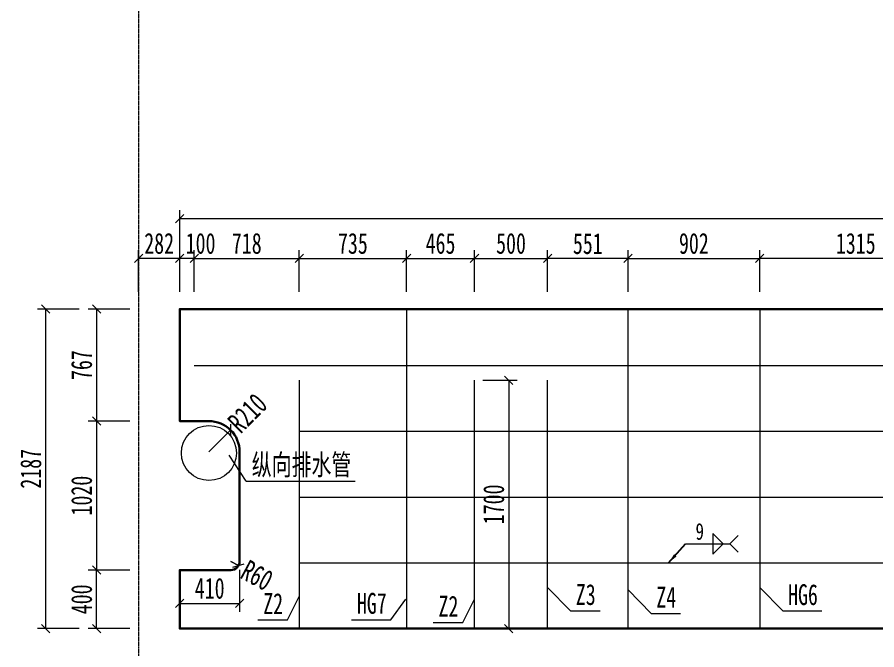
# Model space of a CAD drawing. Header units: millimetres. Extents: x -89049 to 410567, y -307459 to -100425.
# Drawn here: x 300930 to 306815, y -121714 to -117384 of the extents above; entities that cross this region are included whole.
import ezdxf
from ezdxf.enums import TextEntityAlignment as Align

# ---------------------------------------------------------------- set-up
doc = ezdxf.new("R2010")
doc.units = ezdxf.units.MM
doc.linetypes.add('CENTER2', pattern=[28.575, 19.05, -3.175, 3.175, -3.175])
doc.linetypes.add('DASHED', pattern=[0.75, 0.5, -0.25])
doc.layers.get('Defpoints').update_dxf_attribs({"color": 8})
for name, color, linetype, lineweight in [('Dim', 4, 'Continuous', 15), ('中心线', 2, 'CENTER2', 15), ('文字', 7, 'Continuous', 15), ('桥 构造粗实', 1, 'Continuous', 30), ('细实线', 4, 'Continuous', 15), ('虚线', 7, 'DASHED', 13)]:
    doc.layers.add(name, color=color, linetype=linetype, lineweight=lineweight)
doc.layers.add('Text', color=4, linetype='Continuous')
doc.styles.add('111', font='', dxfattribs={"width": 0.7})
doc.styles.add('BM_Dim', font='', dxfattribs={"width": 0.85})
doc.styles.add('SMEDI', font='', dxfattribs={"width": 0.75})
doc.styles.get("Standard").update_dxf_attribs({"font": ''})
doc.styles.get('111').set_extended_font_data('仿宋_GB2312')
doc.styles.get('BM_Dim').set_extended_font_data('仿宋_GB2312')
doc.styles.get('SMEDI').set_extended_font_data('仿宋_GB2312')
doc.styles.get('Standard').set_extended_font_data('仿宋_GB2312')
doc.dimstyles.new('200', dxfattribs={"dimscale": 0, "dimtxt": 2.5, "dimasz": 1, "dimexe": 1, "dimexo": 1, "dimgap": 0.6, "dimtad": 1, "dimdec": 0, "dimdsep": 46, "dimtxsty": '111', "dimblk": 'OBLIQUE', "dimcen": 0, "dimclrd": 4, "dimclre": 4, "dimclrt": 4, "dimadec": 1, "dimazin": 2, "dimtfac": 1, "dimtdec": 0, "dimtix": 1, "dimtmove": 2, "dimatfit": 3, "dimfxl": 4, "dimfxlon": 1, "dimtolj": 1, "dimlwd": -1, "dimlwe": -1, "dimarcsym": 0})
doc.dimstyles.new('MSteel_1.0_1.0', dxfattribs={"dimtxt": 3, "dimasz": 1.2, "dimexe": 1, "dimexo": 1, "dimgap": 1, "dimtad": 3, "dimtoh": 1, "dimdec": 0, "dimzin": 0, "dimdsep": 46, "dimtxsty": 'Standard', "dimblk": 'ARCHTICK', "dimcen": 0.09, "dimclrd": 3, "dimclre": 3, "dimadec": 0, "dimazin": 0, "dimtfac": 1, "dimtdec": 4, "dimtofl": 0, "dimtmove": 0, "dimatfit": 3, "dimfxl": 1, "dimtolj": 1, "dimtzin": 0, "dimarcsym": 0})

# ---------------------------------------------------------------- blocks, each defined once
blk = doc.blocks.new('_Oblique')
at = {"color": 0, "linetype": 'ByBlock', "lineweight": -2}
blk.add_line((-0.5, -0.5), (0.5, 0.5), dxfattribs=at)
blk = doc.blocks.new('*D594')
at = {"layer": 'Defpoints', "color": 0, "transparency": 16777216}
for p in [(302042.7, -119035.6), (302042.7, -119830.8), (302142.5, -119830.8)]:
    blk.add_point(p, dxfattribs=at)
at = {"layer": '细实线', "color": 4, "transparency": 16777216}
for p, q in [((302042.7, -119264.2), (302042.7, -118978.4)), ((302142.5, -119264.2), (302142.5, -118978.4)), ((302142.5, -119035.6), (302042.7, -119035.6))]:
    blk.add_line(p, q, dxfattribs=at)
at = {"layer": '细实线', "color": 4, "transparency": 16777216, "xscale": 57.14285714285715, "yscale": 57.14285714285715, "zscale": 57.14285714285715, "rotation": 180}
blk.add_blockref('_Oblique', (302042.7, -119035.6), dxfattribs=at)
at = {"layer": '细实线', "color": 4, "transparency": 16777216, "xscale": 57.14285714285715, "yscale": 57.14285714285715, "zscale": 57.14285714285715}
blk.add_blockref('_Oblique', (302142.5, -119035.6), dxfattribs=at)
at = {"layer": '细实线', "color": 4, "transparency": 16777216, "insert": (302185.3, -118933.3), "char_height": 142.86, "attachment_point": 5, "style": '111'}
blk.add_mtext('\\A1;100', dxfattribs=at)
blk = doc.blocks.new('*D595')
at = {"layer": 'Defpoints', "color": 0, "transparency": 16777216}
for p in [(302860.7, -119035.6), (302860.7, -119818.5), (302142.5, -119830.8)]:
    blk.add_point(p, dxfattribs=at)
at = {"layer": '细实线', "color": 4, "transparency": 16777216}
for p, q in [((302142.5, -119264.2), (302142.5, -118978.4)), ((302860.7, -119264.2), (302860.7, -118978.4)), ((302142.5, -119035.6), (302860.7, -119035.6))]:
    blk.add_line(p, q, dxfattribs=at)
at = {"layer": '细实线', "color": 4, "transparency": 16777216, "xscale": 57.14285714285715, "yscale": 57.14285714285715, "zscale": 57.14285714285715, "rotation": 180}
blk.add_blockref('_Oblique', (302142.5, -119035.6), dxfattribs=at)
at = {"layer": '细实线', "color": 4, "transparency": 16777216, "xscale": 57.14285714285715, "yscale": 57.14285714285715, "zscale": 57.14285714285715}
blk.add_blockref('_Oblique', (302860.7, -119035.6), dxfattribs=at)
at = {"layer": '细实线', "color": 4, "transparency": 16777216, "insert": (302501.6, -118933.3), "char_height": 142.86, "attachment_point": 5, "style": '111'}
blk.add_mtext('\\A1;718', dxfattribs=at)
blk = doc.blocks.new('*D596')
at = {"layer": 'Defpoints', "color": 0, "transparency": 16777216}
for p in [(320460.7, -118762.9), (320460.7, -119286.4), (302042.7, -119384.8)]:
    blk.add_point(p, dxfattribs=at)
at = {"layer": '细实线', "color": 4, "transparency": 16777216}
for p, q in [((302042.7, -118991.5), (302042.7, -118705.7)), ((320460.7, -118991.5), (320460.7, -118705.7)), ((302042.7, -118762.9), (320460.7, -118762.9))]:
    blk.add_line(p, q, dxfattribs=at)
at = {"layer": '细实线', "color": 4, "transparency": 16777216, "xscale": 57.14285714285715, "yscale": 57.14285714285715, "zscale": 57.14285714285715, "rotation": 180}
blk.add_blockref('_Oblique', (302042.7, -118762.9), dxfattribs=at)
at = {"layer": '细实线', "color": 4, "transparency": 16777216, "xscale": 57.14285714285715, "yscale": 57.14285714285715, "zscale": 57.14285714285715}
blk.add_blockref('_Oblique', (320460.7, -118762.9), dxfattribs=at)
at = {"layer": '细实线', "color": 4, "transparency": 16777216, "insert": (311251.7, -118660.6), "char_height": 142.86, "attachment_point": 5, "style": '111'}
blk.add_mtext('\\A1;18418', dxfattribs=at)
blk = doc.blocks.new('*D597')
at = {"layer": 'Defpoints', "color": 0, "transparency": 16777216}
for p in [(301760.7, -119035.6), (301760.7, -119830.8), (302042.7, -119830.8)]:
    blk.add_point(p, dxfattribs=at)
at = {"layer": '细实线', "color": 4, "transparency": 16777216}
for p, q in [((301760.7, -119264.2), (301760.7, -118978.4)), ((302042.7, -119264.2), (302042.7, -118978.4)), ((302042.7, -119035.6), (301760.7, -119035.6))]:
    blk.add_line(p, q, dxfattribs=at)
at = {"layer": '细实线', "color": 4, "transparency": 16777216, "xscale": 57.14285714285715, "yscale": 57.14285714285715, "zscale": 57.14285714285715, "rotation": 180}
blk.add_blockref('_Oblique', (301760.7, -119035.6), dxfattribs=at)
at = {"layer": '细实线', "color": 4, "transparency": 16777216, "xscale": 57.14285714285715, "yscale": 57.14285714285715, "zscale": 57.14285714285715}
blk.add_blockref('_Oblique', (302042.7, -119035.6), dxfattribs=at)
at = {"layer": '细实线', "color": 4, "transparency": 16777216, "insert": (301901.7, -118933.3), "char_height": 142.86, "attachment_point": 5, "style": '111'}
blk.add_mtext('\\A1;282', dxfattribs=at)
blk = doc.blocks.new('*D598')
at = {"layer": 'Defpoints', "color": 0, "transparency": 16777216}
for p in [(303595.7, -119035.6), (303595.7, -119791.5), (302860.7, -119830.8)]:
    blk.add_point(p, dxfattribs=at)
at = {"layer": '细实线', "color": 4, "transparency": 16777216}
for p, q in [((302860.7, -119264.2), (302860.7, -118978.4)), ((303595.7, -119264.2), (303595.7, -118978.4)), ((302860.7, -119035.6), (303595.7, -119035.6))]:
    blk.add_line(p, q, dxfattribs=at)
at = {"layer": '细实线', "color": 4, "transparency": 16777216, "xscale": 57.14285714285715, "yscale": 57.14285714285715, "zscale": 57.14285714285715, "rotation": 180}
blk.add_blockref('_Oblique', (302860.7, -119035.6), dxfattribs=at)
at = {"layer": '细实线', "color": 4, "transparency": 16777216, "xscale": 57.14285714285715, "yscale": 57.14285714285715, "zscale": 57.14285714285715}
blk.add_blockref('_Oblique', (303595.7, -119035.6), dxfattribs=at)
at = {"layer": '细实线', "color": 4, "transparency": 16777216, "insert": (303228.2, -118933.3), "char_height": 142.86, "attachment_point": 5, "style": '111'}
blk.add_mtext('\\A1;735', dxfattribs=at)
blk = doc.blocks.new('*D599')
at = {"layer": 'Defpoints', "color": 0, "transparency": 16777216}
for p in [(304060.7, -119035.6), (304060.7, -119410.4), (303595.7, -119830.8)]:
    blk.add_point(p, dxfattribs=at)
at = {"layer": '细实线', "color": 4, "transparency": 16777216}
for p, q in [((303595.7, -119264.2), (303595.7, -118978.4)), ((304060.7, -119264.2), (304060.7, -118978.4)), ((303595.7, -119035.6), (304060.7, -119035.6))]:
    blk.add_line(p, q, dxfattribs=at)
at = {"layer": '细实线', "color": 4, "transparency": 16777216, "xscale": 57.14285714285715, "yscale": 57.14285714285715, "zscale": 57.14285714285715, "rotation": 180}
blk.add_blockref('_Oblique', (303595.7, -119035.6), dxfattribs=at)
at = {"layer": '细实线', "color": 4, "transparency": 16777216, "xscale": 57.14285714285715, "yscale": 57.14285714285715, "zscale": 57.14285714285715}
blk.add_blockref('_Oblique', (304060.7, -119035.6), dxfattribs=at)
at = {"layer": '细实线', "color": 4, "transparency": 16777216, "insert": (303828.2, -118933.3), "char_height": 142.86, "attachment_point": 5, "style": '111'}
blk.add_mtext('\\A1;465', dxfattribs=at)
blk = doc.blocks.new('*D600')
at = {"layer": 'Defpoints', "color": 0, "transparency": 16777216}
for p in [(304560.7, -119035.6), (304560.7, -119383.5), (304060.7, -119410.4)]:
    blk.add_point(p, dxfattribs=at)
at = {"layer": '细实线', "color": 4, "transparency": 16777216}
for p, q in [((304060.7, -119264.2), (304060.7, -118978.4)), ((304560.7, -119264.2), (304560.7, -118978.4)), ((304060.7, -119035.6), (304560.7, -119035.6))]:
    blk.add_line(p, q, dxfattribs=at)
at = {"layer": '细实线', "color": 4, "transparency": 16777216, "xscale": 57.14285714285715, "yscale": 57.14285714285715, "zscale": 57.14285714285715, "rotation": 180}
blk.add_blockref('_Oblique', (304060.7, -119035.6), dxfattribs=at)
at = {"layer": '细实线', "color": 4, "transparency": 16777216, "xscale": 57.14285714285715, "yscale": 57.14285714285715, "zscale": 57.14285714285715}
blk.add_blockref('_Oblique', (304560.7, -119035.6), dxfattribs=at)
at = {"layer": '细实线', "color": 4, "transparency": 16777216, "insert": (304310.7, -118933.3), "char_height": 142.86, "attachment_point": 5, "style": '111'}
blk.add_mtext('\\A1;500', dxfattribs=at)
blk = doc.blocks.new('*D601')
at = {"layer": 'Defpoints', "color": 0, "transparency": 16777216}
for p in [(306013.5, -119035.6), (305111.6, -119383.5), (306013.5, -119429.3)]:
    blk.add_point(p, dxfattribs=at)
at = {"layer": '细实线', "color": 4, "transparency": 16777216}
for p, q in [((305111.6, -119264.2), (305111.6, -118978.4)), ((306013.5, -119264.2), (306013.5, -118978.4)), ((305111.6, -119035.6), (306013.5, -119035.6))]:
    blk.add_line(p, q, dxfattribs=at)
at = {"layer": '细实线', "color": 4, "transparency": 16777216, "xscale": 57.14285714285715, "yscale": 57.14285714285715, "zscale": 57.14285714285715, "rotation": 180}
blk.add_blockref('_Oblique', (305111.6, -119035.6), dxfattribs=at)
at = {"layer": '细实线', "color": 4, "transparency": 16777216, "xscale": 57.14285714285715, "yscale": 57.14285714285715, "zscale": 57.14285714285715}
blk.add_blockref('_Oblique', (306013.5, -119035.6), dxfattribs=at)
at = {"layer": '细实线', "color": 4, "transparency": 16777216, "insert": (305562.6, -118933.3), "char_height": 142.86, "attachment_point": 5, "style": '111'}
blk.add_mtext('\\A1;902', dxfattribs=at)
blk = doc.blocks.new('_ArchTick')
at = {"color": 0, "linetype": 'ByBlock', "const_width": 0.15}
blk.add_lwpolyline([(-0.5, -0.5), (0.5, 0.5)], dxfattribs=at)
blk = doc.blocks.new('角焊缝2')
at = {"layer": 'Dim'}
blk.add_line((-3138.01, 370.22), (-3132.7, 370.22), dxfattribs=at)
blk.add_lwpolyline([(-3134.75, 371.45), (-3134.75, 368.99), (-3133.52, 370.22)], close=True, dxfattribs=at)
blk.add_lwpolyline([(-3131.7, 369.22), (-3132.7, 370.22), (-3131.7, 371.22)], dxfattribs=at)
blk = doc.blocks.new('*D1947')
at = {"layer": 'Defpoints', "color": 0, "transparency": 16777216}
for p in [(306013.5, -119035.6), (306013.5, -119429.3), (307328.5, -119552.5)]:
    blk.add_point(p, dxfattribs=at)
at = {"layer": '细实线', "color": 4, "transparency": 16777216}
for p, q in [((306013.5, -119264.2), (306013.5, -118978.4)), ((307328.5, -119264.2), (307328.5, -118978.4)), ((307328.5, -119035.6), (306013.5, -119035.6))]:
    blk.add_line(p, q, dxfattribs=at)
at = {"layer": '细实线', "color": 4, "transparency": 16777216, "xscale": 57.14285714285715, "yscale": 57.14285714285715, "zscale": 57.14285714285715, "rotation": 180}
blk.add_blockref('_Oblique', (306013.5, -119035.6), dxfattribs=at)
at = {"layer": '细实线', "color": 4, "transparency": 16777216, "xscale": 57.14285714285715, "yscale": 57.14285714285715, "zscale": 57.14285714285715}
blk.add_blockref('_Oblique', (307328.5, -119035.6), dxfattribs=at)
at = {"layer": '细实线', "color": 4, "transparency": 16777216, "insert": (306671, -118933.3), "char_height": 142.86, "attachment_point": 5, "style": '111'}
blk.add_mtext('\\A1;1315', dxfattribs=at)
blk = doc.blocks.new('*D1948')
at = {"layer": 'Defpoints', "color": 0, "transparency": 16777216}
for p in [(304560.7, -119035.6), (304560.7, -119383.5), (305111.6, -119383.5)]:
    blk.add_point(p, dxfattribs=at)
at = {"layer": '细实线', "color": 4, "transparency": 16777216}
for p, q in [((304560.7, -119264.2), (304560.7, -118978.4)), ((305111.6, -119264.2), (305111.6, -118978.4)), ((305111.6, -119035.6), (304560.7, -119035.6))]:
    blk.add_line(p, q, dxfattribs=at)
at = {"layer": '细实线', "color": 4, "transparency": 16777216, "xscale": 57.14285714285715, "yscale": 57.14285714285715, "zscale": 57.14285714285715, "rotation": 180}
blk.add_blockref('_Oblique', (304560.7, -119035.6), dxfattribs=at)
at = {"layer": '细实线', "color": 4, "transparency": 16777216, "xscale": 57.14285714285715, "yscale": 57.14285714285715, "zscale": 57.14285714285715}
blk.add_blockref('_Oblique', (305111.6, -119035.6), dxfattribs=at)
at = {"layer": '细实线', "color": 4, "transparency": 16777216, "insert": (304836.2, -118934.9), "char_height": 142.86, "attachment_point": 5, "style": '111'}
blk.add_mtext('\\A1;551', dxfattribs=at)
blk = doc.blocks.new('*D3045')
at = {"layer": 'Defpoints', "color": 0, "transparency": 16777216}
for p in [(301473.4, -121168.8), (302042.7, -121168.8), (302042.7, -121568.8)]:
    blk.add_point(p, dxfattribs=at)
at = {"layer": '细实线', "color": 4, "transparency": 16777216}
for p, q in [((301702, -121168.8), (301416.3, -121168.8)), ((301473.4, -121568.8), (301473.4, -121168.8)), ((301702, -121568.8), (301416.3, -121568.8))]:
    blk.add_line(p, q, dxfattribs=at)
at = {"layer": '细实线', "color": 4, "transparency": 16777216, "xscale": 57.14285714285715, "yscale": 57.14285714285715, "zscale": 57.14285714285715}
for p, rotation in [((301473.4, -121168.8), 90), ((301473.4, -121568.8), 270)]:
    blk.add_blockref('_Oblique', p, dxfattribs=dict(at, rotation=rotation))
at = {"layer": '细实线', "color": 4, "transparency": 16777216, "insert": (301371.2, -121368.8), "char_height": 142.86, "attachment_point": 5, "rotation": 90, "style": '111'}
blk.add_mtext('\\A1;400', dxfattribs=at)
blk = doc.blocks.new('*D3046')
at = {"layer": 'Defpoints', "color": 0, "transparency": 16777216}
for p in [(302042.7, -120148.8), (301473.4, -121168.8), (302042.7, -121168.8)]:
    blk.add_point(p, dxfattribs=at)
at = {"layer": '细实线', "color": 4, "transparency": 16777216}
for p, q in [((301702, -120148.8), (301416.3, -120148.8)), ((301473.4, -120148.8), (301473.4, -121168.8)), ((301702, -121168.8), (301416.3, -121168.8))]:
    blk.add_line(p, q, dxfattribs=at)
at = {"layer": '细实线', "color": 4, "transparency": 16777216, "xscale": 57.14285714285715, "yscale": 57.14285714285715, "zscale": 57.14285714285715}
for p, rotation in [((301473.4, -120148.8), 90), ((301473.4, -121168.8), 270)]:
    blk.add_blockref('_Oblique', p, dxfattribs=dict(at, rotation=rotation))
at = {"layer": '细实线', "color": 4, "transparency": 16777216, "insert": (301371.2, -120658.8), "char_height": 142.86, "attachment_point": 5, "rotation": 90, "style": '111'}
blk.add_mtext('\\A1;1020', dxfattribs=at)
blk = doc.blocks.new('*D3047')
at = {"layer": 'Defpoints', "color": 0, "transparency": 16777216}
for p in [(302042.7, -119381.8), (301473.4, -120148.8), (302042.7, -120148.8)]:
    blk.add_point(p, dxfattribs=at)
at = {"layer": '细实线', "color": 4, "transparency": 16777216}
for p, q in [((301702, -119381.8), (301416.3, -119381.8)), ((301473.4, -119381.8), (301473.4, -120148.8)), ((301702, -120148.8), (301416.3, -120148.8))]:
    blk.add_line(p, q, dxfattribs=at)
at = {"layer": '细实线', "color": 4, "transparency": 16777216, "xscale": 57.14285714285715, "yscale": 57.14285714285715, "zscale": 57.14285714285715}
for p, rotation in [((301473.4, -119381.8), 90), ((301473.4, -120148.8), 270)]:
    blk.add_blockref('_Oblique', p, dxfattribs=dict(at, rotation=rotation))
at = {"layer": '细实线', "color": 4, "transparency": 16777216, "insert": (301371.2, -119765.3), "char_height": 142.86, "attachment_point": 5, "rotation": 90, "style": '111'}
blk.add_mtext('\\A1;767', dxfattribs=at)
blk = doc.blocks.new('*D3048')
at = {"layer": 'Defpoints', "color": 0, "transparency": 16777216}
for p in [(301125.8, -119381.8), (302042.7, -119381.8), (302042.7, -121568.8)]:
    blk.add_point(p, dxfattribs=at)
at = {"layer": '细实线', "color": 4, "transparency": 16777216}
for p, q in [((301354.4, -119381.8), (301068.7, -119381.8)), ((301125.8, -121568.8), (301125.8, -119381.8)), ((301354.4, -121568.8), (301068.7, -121568.8))]:
    blk.add_line(p, q, dxfattribs=at)
at = {"layer": '细实线', "color": 4, "transparency": 16777216, "xscale": 57.14285714285715, "yscale": 57.14285714285715, "zscale": 57.14285714285715}
for p, rotation in [((301125.8, -119381.8), 90), ((301125.8, -121568.8), 270)]:
    blk.add_blockref('_Oblique', p, dxfattribs=dict(at, rotation=rotation))
at = {"layer": '细实线', "color": 4, "transparency": 16777216, "insert": (301023.6, -120475.3), "char_height": 142.86, "attachment_point": 5, "rotation": 90, "style": '111'}
blk.add_mtext('\\A1;2187', dxfattribs=at)
blk = doc.blocks.new('*D3049')
at = {"layer": 'Defpoints', "color": 0, "transparency": 16777216}
for p in [(302452.7, -121004), (302042.7, -121168.8), (302452.7, -121396.5)]:
    blk.add_point(p, dxfattribs=at)
at = {"layer": '细实线', "color": 4, "transparency": 16777216}
for p, q in [((302452.7, -121167.9), (302452.7, -121453.6)), ((302042.7, -121225.9), (302042.7, -121453.6)), ((302042.7, -121396.5), (302452.7, -121396.5))]:
    blk.add_line(p, q, dxfattribs=at)
at = {"layer": '细实线', "color": 4, "transparency": 16777216, "xscale": 57.14285714285715, "yscale": 57.14285714285715, "zscale": 57.14285714285715, "rotation": 180}
blk.add_blockref('_Oblique', (302042.7, -121396.5), dxfattribs=at)
at = {"layer": '细实线', "color": 4, "transparency": 16777216, "xscale": 57.14285714285715, "yscale": 57.14285714285715, "zscale": 57.14285714285715}
blk.add_blockref('_Oblique', (302452.7, -121396.5), dxfattribs=at)
at = {"layer": '细实线', "color": 4, "transparency": 16777216, "insert": (302247.7, -121294.2), "char_height": 142.86, "attachment_point": 5, "style": '111'}
blk.add_mtext('\\A1;410', dxfattribs=at)
blk = doc.blocks.new('*D3050')
at = {"layer": 'Defpoints', "color": 0, "transparency": 16777216}
for p in [(302392.7, -121108.8), (302445.6, -121137.2)]:
    blk.add_point(p, dxfattribs=at)
at = {"layer": '细实线', "color": 4, "transparency": 16777216}
for p, q in [((302445.6, -121137.2), (302392.7, -121108.8)), ((302392.7, -121108.8), (302445.6, -121137.2))]:
    blk.add_line(p, q, dxfattribs=at)
at = {"layer": '细实线', "color": 4, "transparency": 16777216, "xscale": 57.14285714285715, "yscale": 57.14285714285715, "zscale": 57.14285714285715, "rotation": 331.7452844346424}
blk.add_blockref('_Oblique', (302445.6, -121137.2), dxfattribs=at)
at = {"layer": '细实线', "color": 4, "transparency": 16777216, "insert": (302571.6, -121204.9), "char_height": 142.86, "attachment_point": 5, "rotation": 331.74528, "style": '111'}
blk.add_mtext('\\A1;R60', dxfattribs=at)
blk = doc.blocks.new('*D3051')
at = {"layer": 'Defpoints', "color": 0, "transparency": 16777216}
for p in [(302391.1, -120210.1), (302242.7, -120358.8)]:
    blk.add_point(p, dxfattribs=at)
at = {"layer": '细实线', "color": 4, "transparency": 16777216}
for p in [(302242.7, -120358.8), (302391.1, -120210.1)]:
    blk.add_line(p, (302391.1, -120210.1), dxfattribs=at)
at = {"layer": '细实线', "color": 4, "transparency": 16777216, "xscale": 57.14285714285715, "yscale": 57.14285714285715, "zscale": 57.14285714285715, "rotation": 225.0641405742848}
blk.add_blockref('_Oblique', (302391.1, -120210.1), dxfattribs=at)
at = {"layer": '细实线', "color": 4, "transparency": 16777216, "insert": (302506.6, -120094.3), "char_height": 142.86, "attachment_point": 5, "rotation": 45.06414, "style": '111'}
blk.add_mtext('\\A1;R210', dxfattribs=at)
blk = doc.blocks.new('*D3073')
at = {"layer": 'Defpoints', "color": 0, "transparency": 16777216}
for p in [(304060.7, -119868.8), (304060.7, -121568.8), (304295, -121568.8)]:
    blk.add_point(p, dxfattribs=at)
at = {"layer": '细实线', "color": 4, "transparency": 16777216}
for p, q in [((304117.9, -119868.8), (304352.1, -119868.8)), ((304295, -119868.8), (304295, -121568.8)), ((304117.9, -121568.8), (304352.1, -121568.8))]:
    blk.add_line(p, q, dxfattribs=at)
at = {"layer": '细实线', "color": 4, "transparency": 16777216, "xscale": 57.14285714285715, "yscale": 57.14285714285715, "zscale": 57.14285714285715}
for p, rotation in [((304295, -119868.8), 90), ((304295, -121568.8), 270)]:
    blk.add_blockref('_Oblique', p, dxfattribs=dict(at, rotation=rotation))
at = {"layer": '细实线', "color": 4, "transparency": 16777216, "insert": (304192.8, -120718.8), "char_height": 142.86, "attachment_point": 5, "rotation": 90, "style": '111'}
blk.add_mtext('\\A1;1700', dxfattribs=at)

msp = doc.modelspace()

# ---------------------------------------------------------------- linework, layer by layer
at = {"layer": '中心线', "ltscale": 0.3}
msp.add_line((301760.7, -114537.6), (301760.7, -126844.4), dxfattribs=at)
at = {"layer": '桥 构造粗实'}
msp.add_lwpolyline([(320460.7, -119581.8), (319813.2, -119955.7, 0.57735), (319813.2, -120994.9), (320460.7, -121368.8), (320460.7, -121568.8), (302042.7, -121568.8), (302042.7, -121168.8), (302392.7, -121168.8, 0.414214), (302452.7, -121108.8), (302452.7, -120358.8, 0.414214), (302242.7, -120148.8), (302042.7, -120148.8), (302042.7, -119381.8), (320460.7, -119381.8)], format="xyb", close=True, dxfattribs=at)
at = {"layer": '细实线'}
for p, q in [((302496.5, -120559.1), (302381.8, -120381.3)), ((302496.5, -120559.1), (303243.6, -120559.1)), ((304718.1, -121448.1), (304560.4, -121287.6)), ((306171.1, -121448.5), (306013.5, -121287.9)), ((302780.9, -121509.9), (302860.7, -121349.3)), ((305269.2, -121465.5), (305111.6, -121304.9)), ((303486.9, -121508.4), (303589.7, -121367.9)), ((303980.9, -121527.6), (304060.7, -121367.1)), ((304718.1, -121448.1), (304920.8, -121448.1)), ((305269.2, -121465.5), (305472, -121465.5)), ((306171.1, -121448.5), (306438.8, -121448.5)), ((302578.1, -121509.9), (302780.9, -121509.9)), ((303219.2, -121508.4), (303486.9, -121508.4)), ((303778.1, -121527.6), (303980.9, -121527.6))]:
    msp.add_line(p, q, dxfattribs=at)
at = {"layer": '细实线', "color": 8}
msp.add_circle((302242.7, -120367.3), 188.5, dxfattribs=at)
at = {"layer": '虚线', "ltscale": 5}
for p, q in [((303595.7, -119381.8), (303595.7, -121568.8)), ((305111.6, -121568.8), (305111.6, -119381.8)), ((306013.5, -119381.8), (306013.5, -121568.8)), ((302142.5, -119768.8), (319260.7, -119768.8)), ((302860.7, -119868.8), (302860.7, -121568.8)), ((304060.7, -121568.8), (304060.7, -119868.8)), ((304560.7, -121568.8), (304560.7, -119868.8)), ((302860.7, -120218.8), (319260.7, -120218.8)), ((302860.7, -120668.8), (319260.7, -120668.8)), ((302860.7, -121118.8), (319260.7, -121118.8))]:
    msp.add_line(p, q, dxfattribs=at)

# ---------------------------------------------------------------- block references
at = {"layer": '细实线', "color": 8, "xscale": 57.1428571428572, "yscale": 57.1428571428572, "zscale": 57.1428571428572}
msp.add_blockref('角焊缝2', (484820.3, -142145), dxfattribs=at)

# ---------------------------------------------------------------- texts
at = {"layer": 'Text', "style": 'SMEDI', "width": 0.75}
msp.add_text('9', height=114.3, dxfattribs=at).set_placement((305573.6, -120903.9), align=Align.MIDDLE_LEFT)
at = {"layer": '文字', "style": 'BM_Dim', "width": 0.7}
for s, p in [('纵向排水管', (302876.5, -120561.4)), ('Z3', (304822.4, -121450.4)), ('Z4', (305373.6, -121467.8)), ('HG6', (306309.5, -121450.8)), ('Z2', (302682.4, -121512.2)), ('HG7', (303357.6, -121510.7)), ('Z2', (303882.4, -121530))]:
    msp.add_text(s, height=142.86, dxfattribs=at).set_placement(p, align=Align.BOTTOM_CENTER)

# ---------------------------------------------------------------- dimensions: what is measured, and where the dimension line sits
at = {"layer": '细实线'}
for base, p1, p2, picture, middle in [((320460.7, -118762.9), (302042.7, -119384.8), (320460.7, -119286.4), '*D596', (311251.7, -118660.6)), ((301760.7, -119035.6), (302042.7, -119830.8), (301760.7, -119830.8), '*D597', (301901.7, -118933.3)), ((302860.7, -119035.6), (302142.5, -119830.8), (302860.7, -119818.5), '*D595', (302501.6, -118933.3)), ((303595.7, -119035.6), (302860.7, -119830.8), (303595.7, -119791.5), '*D598', (303228.2, -118933.3)), ((304060.7, -119035.6), (303595.7, -119830.8), (304060.7, -119410.4), '*D599', (303828.2, -118933.3)), ((304560.7, -119035.6), (304060.7, -119410.4), (304560.7, -119383.5), '*D600', (304310.7, -118933.3)), ((306013.5, -119035.6), (305111.6, -119383.5), (306013.5, -119429.3), '*D601', (305562.6, -118933.3)), ((302452.7, -121396.5), (302042.7, -121168.8), (302452.7, -121004), '*D3049', (302247.7, -121294.2))]:
    dim = msp.add_linear_dim(base=base, p1=p1, p2=p2, dimstyle='200', override={"dimscale": 57.142857, "dimblk": 'Oblique'}, dxfattribs=at)
    dim.commit()
    dim.dimension.update_dxf_attribs({"geometry": picture, "text_midpoint": middle})
dim = msp.add_linear_dim(base=(302042.7, -119035.6), p1=(302142.5, -119830.8), p2=(302042.7, -119830.8), dimstyle='200', override={"dimscale": 57.142857, "dimblk": 'Oblique'}, dxfattribs=at)
dim.commit()
dim.dimension.update_dxf_attribs({"geometry": '*D594', "text_midpoint": (302185.3, -118933.3), "dimtype": 160})
for base, p1, p2, angle, picture, middle in [((304560.7, -119035.6), (305111.6, -119383.5), (304560.7, -119383.5), 180, '*D1948', (304836.2, -118934.9)), ((306013.5, -119035.6), (307328.5, -119552.5), (306013.5, -119429.3), 180, '*D1947', (306671, -118933.3)), ((301125.8, -119381.8), (302042.7, -121568.8), (302042.7, -119381.8), 90, '*D3048', (301023.6, -120475.3)), ((301473.4, -120148.8), (302042.7, -119381.8), (302042.7, -120148.8), 270, '*D3047', (301371.2, -119765.3)), ((304295, -121568.8), (304060.7, -119868.8), (304060.7, -121568.8), 90, '*D3073', (304192.8, -120718.8)), ((301473.4, -121168.8), (302042.7, -120148.8), (302042.7, -121168.8), 270, '*D3046', (301371.2, -120658.8)), ((301473.4, -121168.8), (302042.7, -121568.8), (302042.7, -121168.8), 90, '*D3045', (301371.2, -121368.8))]:
    dim = msp.add_linear_dim(base=base, p1=p1, p2=p2, angle=angle, dimstyle='200', override={"dimscale": 57.142857, "dimblk": 'Oblique'}, dxfattribs=at)
    dim.commit()
    dim.dimension.update_dxf_attribs({"geometry": picture, "text_midpoint": middle})
for center, mpoint, picture, middle in [((302242.7, -120358.8), (302391.1, -120210.1), '*D3051', (302506.6, -120094.3)), ((302392.7, -121108.8), (302445.6, -121137.2), '*D3050', (302571.6, -121204.9))]:
    dim = msp.add_radius_dim(center=center, mpoint=mpoint, dimstyle='200', override={"dimscale": 57.142857, "dimblk": 'Oblique'}, dxfattribs=at)
    dim.commit()
    dim.dimension.update_dxf_attribs({"geometry": picture, "text_midpoint": middle, "dimtype": 164})

# ---------------------------------------------------------------- leaders
at = {"layer": 'Dim'}
msp.add_leader([(305389.6, -121119), (305505.5, -120989.4)], dimstyle='MSteel_1.0_1.0', override={"dimscale": 57.142857, "dimclrd": 256}, dxfattribs=at)

doc.saveas('drawing.dxf')
